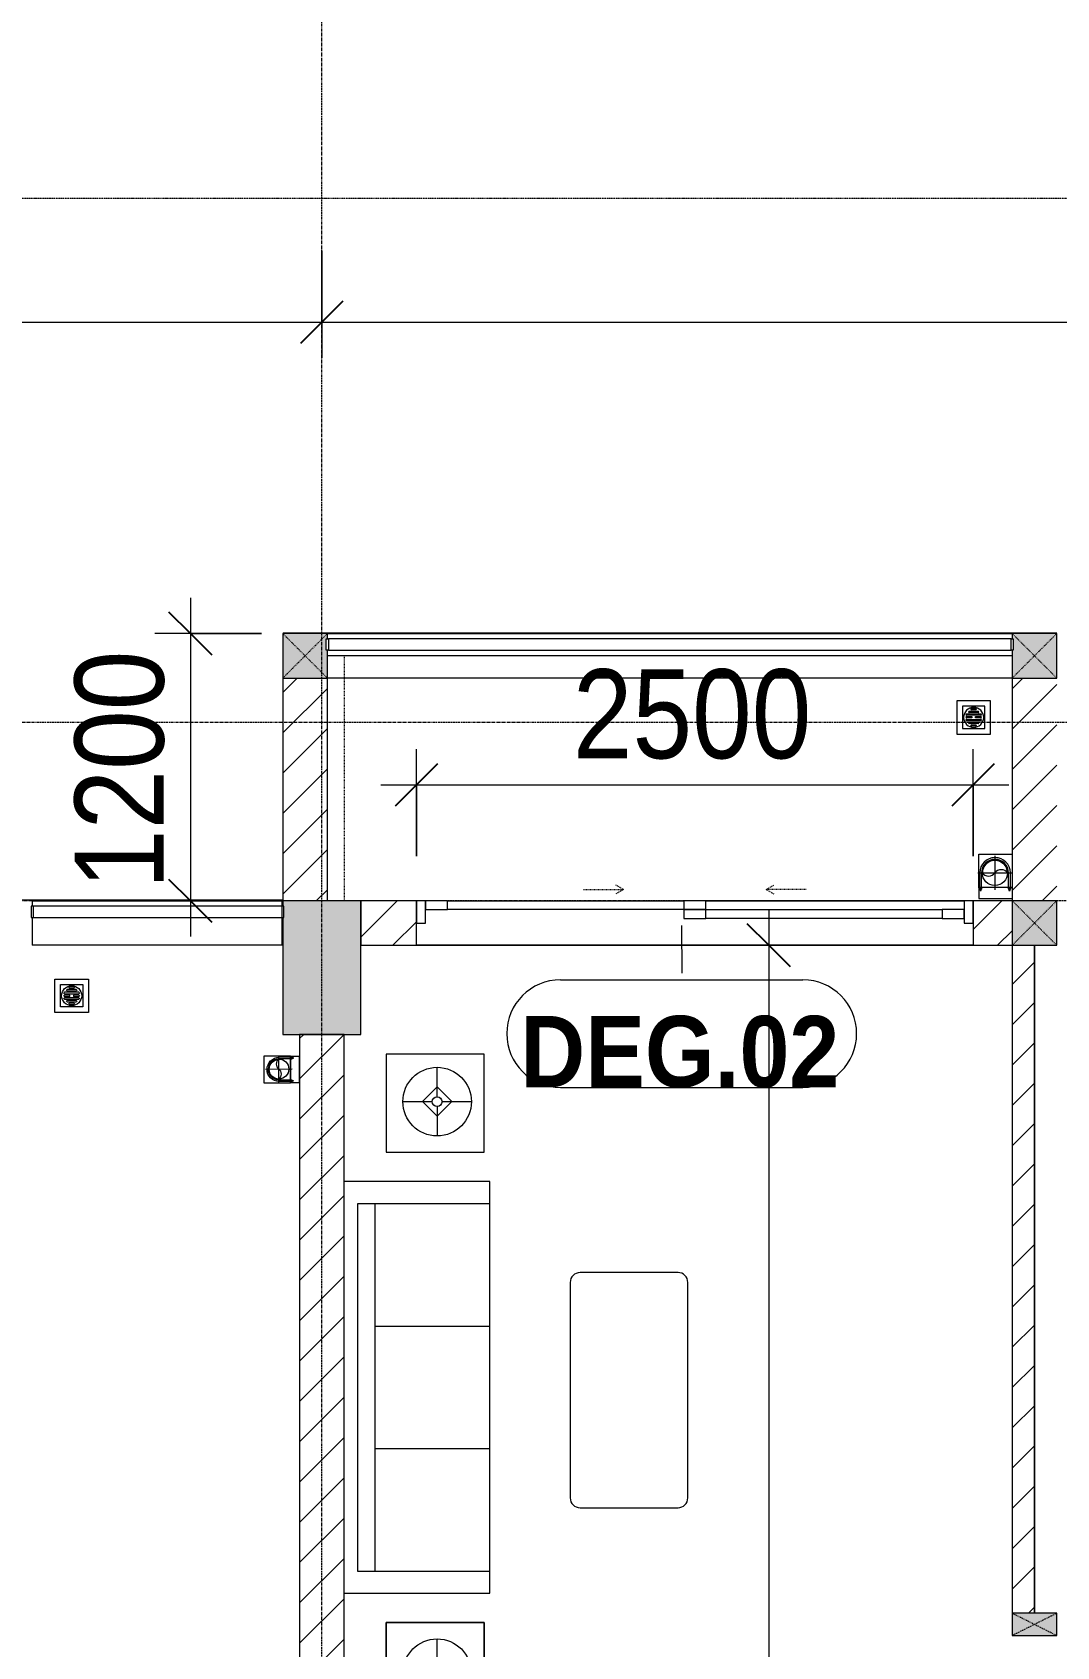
# Model space of a CAD drawing. Header units: millimetres. Extents: x 1591 to 239055, y -15958 to 83255.
# Drawn here: x 194532 to 199132, y 41187 to 48437 of the extents above; entities that cross this region are included whole.
import ezdxf

# ---------------------------------------------------------------- set-up
doc = ezdxf.new("R2010")
doc.units = ezdxf.units.MM
for name, pattern in [('Dash', [6, 3, -3]), ('Dash 1_8_', [6.35, 3.175, -3.175]), ('Dash Dot 3_16_', [7.9375, 4.7625, -1.5875, 0, -1.5875]), ('Grid Line', [22.225, 12.7, -3.175, 3.175, -3.175]), ('IMPORT-CENTER _2_', [40.64, 25.4, -5.08, 5.08, -5.08])]:
    doc.linetypes.add(name, pattern=pattern)
for name, color, linetype, lineweight in [('0-1', 250, 'Continuous', 5), ('A-ANNO-DIMS', 211, 'Continuous', 9), ('A-ANNO-DIMS-160', 211, 'Continuous', 9), ('A-AREA', 32, 'Dash 1_8_', 9), ('A-DOOR', 31, 'Continuous', 9), ('A-DOOR-FRAM', 31, 'Continuous', 9), ('A-DOOR-HDLN', 31, 'Dash', 9), ('A-DOOR-IDEN', 31, 'Continuous', 9), ('A-FLOR-1', 7, 'Continuous', 9), ('A-FLOR-2', 9, 'Continuous', 9), ('A-FLOR-HRAL', 11, 'Continuous', 9), ('A-FLOR-HRAL-1', 254, 'Continuous', 9), ('A-FLOR-HRAL-2', 9, 'Continuous', 9), ('A-WALL', 113, 'Continuous', 9), ('A-WALL-1', 253, 'Continuous', 18), ('A-WALL-2', 9, 'Continuous', 9), ('A-WALL-3', 113, 'Continuous', 18), ('A-WALL-PATT-1', 10, 'Continuous', 9), ('A-WALL-PATT-2', 111, 'Continuous', 9), ('G-ANNO-SYMB-1', 111, 'Dash Dot 3_16_', 18), ('G-IMPT', 8, 'Continuous', 9), ('G-IMPT-2', 8, 'IMPORT-CENTER _2_', 9), ('I-FURN', 30, 'Continuous', 9), ('I-FURN-1', 254, 'Continuous', 9), ('M-EQPM', 50, 'Continuous', 9), ('S-COLS', 52, 'Continuous', 9), ('S-COLS-1', 52, 'Continuous', 5), ('S-COLS-2', 250, 'Continuous', 18), ('S-COLS-3', 254, 'Continuous', 9), ('S-COLS-4', 253, 'Continuous', 18), ('S-COLS-5', 52, 'Continuous', 18), ('S-COLS-HDLN', 52, 'Dash', 9), ('S-COLS-HDLN-1', 9, 'Dash', 9), ('S-GRID-1', 1, 'Grid Line', 9)]:
    doc.layers.add(name, color=color, linetype=linetype, lineweight=lineweight)
doc.styles.add('Arial_B_5', font='arialbd_0.ttf', dxfattribs={"width": 0.9, "height": 320})
doc.styles.add('UTM Avo', font='UTM Avo.ttf', dxfattribs={"width": 0.9, "height": 400})
doc.dimstyles.new('1_Dim_chi_tiet_2_5', dxfattribs={"dimscale": 304.8, "dimtxt": 399.720379, "dimasz": 0.629921, "dimexe": 0.524934, "dimexo": 0.0625, "dimgap": 0.052493, "dimtad": 1, "dimdec": 0, "dimrnd": 5, "dimzin": 0, "dimdsep": 46, "dimtxsty": 'UTM Avo', "dimblk1": 'OBLIQUE', "dimblk2": 'OBLIQUE', "dimsah": 1, "dimcen": 0.09, "dimdle": 0.524934, "dimazin": 0, "dimtfac": 1, "dimtdec": 4, "dimtix": 1, "dimtmove": 0, "dimatfit": 3, "dimfxl": 1.049869, "dimfxlon": 1, "dimtvp": 1, "dimtolj": 1, "dimtzin": 0, "dimarcsym": 2})
doc.dimstyles.new('1_Dim_chi_tiet_2_5_1', dxfattribs={"dimscale": 304.8, "dimtxt": 399.720379, "dimasz": 0.629921, "dimexe": 0.524934, "dimexo": 0.0625, "dimgap": 0.052493, "dimtad": 1, "dimdec": 0, "dimrnd": 5, "dimzin": 0, "dimdsep": 46, "dimtxsty": 'UTM Avo', "dimblk1": 'OBLIQUE', "dimblk2": 'OBLIQUE', "dimsah": 1, "dimcen": 0.09, "dimdle": 0.524934, "dimazin": 0, "dimtfac": 1, "dimtdec": 4, "dimtix": 1, "dimtmove": 0, "dimatfit": 3, "dimfxl": 1.049869, "dimfxlon": 1, "dimtvp": 1, "dimtolj": 1, "dimtzin": 0, "dimarcsym": 2})
pattern_1 = [(45, (95879.7, 0), (-90.50967, 90.50967), [])]

# ---------------------------------------------------------------- blocks, each defined once
blk = doc.blocks.new('NCV_TKTC_KET CAU_rvt-1-TKCS_MB TẦNG 6-8')
at = {"layer": 'S-COLS-1'}
blk.add_hatch(color=256, dxfattribs=at).paths.add_polyline_path([(100127.6, 43936.9), (100127.6, 44536.9), (99777.6, 44536.9), (99777.6, 44512), (99782.4, 44512), (99782.4, 44462), (99777.6, 44462), (99777.6, 43936.9)])
at = {"layer": 'A-FLOR-1'}
blk.add_line((99777.6, 44536.9), (99772.4, 44536.9), dxfattribs=at)
at = {"layer": 'S-COLS-2'}
for p, q in [((100127.6, 44536.9), (99777.6, 44536.9)), ((99777.6, 44536.9), (99777.6, 44512)), ((100127.6, 43936.9), (100127.6, 44536.9)), ((99777.6, 44462), (99777.6, 43936.9)), ((99777.6, 43936.9), (100127.6, 43936.9))]:
    blk.add_line(p, q, dxfattribs=at)
blk = doc.blocks.new('Railing - 50 x 10mm-901205-TKCS_MB TẦNG 6-8')
at = {"layer": 'A-FLOR-HRAL-2'}
for p, q in [((25, 5), (-25, 5)), ((-25, 5), (-25, -5)), ((25, -5), (25, 5)), ((-25, -5), (25, -5))]:
    blk.add_line(p, q, dxfattribs=at)
blk = doc.blocks.new('Railing - Railing-990587-TKCS_MB TẦNG 6-8')
at = {"layer": 'A-FLOR-HRAL-2'}
for p, q in [((76863.9, 35251.3), (75748.9, 35251.3)), ((75748.9, 35201.3), (76863.9, 35201.3))]:
    blk.add_line(p, q, dxfattribs=at)
at = {"rotation": 270}
for p in [(75743.9, 35226.3), (76868.9, 35226.3)]:
    blk.add_blockref('Railing - 50 x 10mm-901205-TKCS_MB TẦNG 6-8', p, dxfattribs=at)
blk = doc.blocks.new('LOBBY_SOFA_1 - LOBBY_SOFA_1-V105-TKCS_MB TẦNG 6-8')
at = {"layer": 'I-FURN'}
for p, q in [((-2556, -5.1), (-2556, -660)), ((-2457, -66), (-2457, -660)), ((-807, -66), (-2457, -66)), ((-807, -660), (-807, -66)), ((-708, -660), (-708, -5.1)), ((-807, -143), (-2457, -143)), ((-1907, -143), (-1907, -660)), ((-1357, -143), (-1357, -660)), ((-3128.2, -193.5), (-2688.2, -193.5)), ((-3128.2, -633.5), (-3128.2, -193.5)), ((-2688.2, -193.5), (-2688.2, -633.5)), ((-575.9, -193.5), (-575.9, -633.5)), ((-135.9, -193.5), (-575.9, -193.5)), ((-135.9, -633.5), (-135.9, -193.5)), ((-2915.4, -269), (-2915.4, -401)), ((-348.6, -269), (-348.6, -401)), ((-2915.4, -357), (-2981.4, -423)), ((-2849.4, -423), (-2915.4, -357)), ((-414.6, -423), (-348.6, -357)), ((-348.6, -357), (-282.6, -423)), ((-2937.4, -423), (-3069.4, -423)), ((-2981.4, -423), (-2915.4, -489)), ((-2915.4, -489), (-2849.4, -423)), ((-2893.4, -423), (-2761.4, -423)), ((-370.6, -423), (-502.6, -423)), ((-348.6, -489), (-414.6, -423)), ((-282.6, -423), (-348.6, -489)), ((-326.6, -423), (-194.6, -423)), ((-2915.4, -445), (-2915.4, -577)), ((-348.6, -445), (-348.6, -577)), ((-2688.2, -633.5), (-3128.2, -633.5)), ((-575.9, -633.5), (-135.9, -633.5)), ((-2556, -660), (-708, -660)), ((-2172.3, -1064.5), (-2172.3, -1504.5)), ((-1160.3, -1020.5), (-2128.3, -1020.5)), ((-1116.3, -1504.5), (-1116.3, -1064.5)), ((-2128.3, -1548.5), (-1160.3, -1548.5))]:
    blk.add_line(p, q, dxfattribs=at)
for centre, radius in [((-2915.4, -423), 154), ((-348.6, -423), 154), ((-2915.4, -423), 22), ((-348.6, -423), 22)]:
    blk.add_circle(centre, radius, dxfattribs=at)
for centre, start, end in [((-2128.3, -1064.5), 90, 180), ((-1160.3, -1064.5), 0, 90), ((-2128.3, -1504.5), 180, 270), ((-1160.3, -1504.5), 270, 0)]:
    blk.add_arc(centre, 44, start, end, dxfattribs=at)
at = {"layer": 'I-FURN-1'}
for p, q in [((-2556, -5.1), (-2556, -660)), ((-708, -660), (-708, -5.1)), ((-2688.2, -193.5), (-3128.2, -193.5)), ((-3128.2, -193.5), (-3128.2, -633.5)), ((-2688.2, -633.5), (-2688.2, -193.5)), ((-135.9, -193.5), (-575.9, -193.5)), ((-575.9, -193.5), (-575.9, -633.5)), ((-135.9, -633.5), (-135.9, -193.5)), ((-3128.2, -633.5), (-2688.2, -633.5)), ((-575.9, -633.5), (-135.9, -633.5)), ((-2556, -660), (-708, -660)), ((-2172.3, -1064.5), (-2172.3, -1504.5)), ((-1160.3, -1020.5), (-2128.3, -1020.5)), ((-1116.3, -1504.5), (-1116.3, -1064.5)), ((-2128.3, -1548.5), (-1160.3, -1548.5))]:
    blk.add_line(p, q, dxfattribs=at)
for centre, start, end in [((-2128.3, -1064.5), 90, 180), ((-1160.3, -1064.5), 0, 90), ((-2128.3, -1504.5), 180, 270), ((-1160.3, -1504.5), 270, 0)]:
    blk.add_arc(centre, 44, start, end, dxfattribs=at)
blk = doc.blocks.new('G1_SOF - BO TRU - 100x200-745959-TKCS_MB TẦNG 6-8')
at = {"layer": 'S-COLS'}
blk.add_hatch(color=256, dxfattribs=at).paths.add_polyline_path([(-50, 100), (-50, -100), (50, -100), (50, 100)])
at = {"layer": 'S-COLS-4'}
for p, q in [((50, 100), (-50, 100)), ((-50, 100), (-50, -100)), ((50, -100), (50, 100)), ((-50, -100), (50, -100))]:
    blk.add_line(p, q, dxfattribs=at)
at = {"layer": 'S-COLS-HDLN-1'}
for p, q in [((50, 100), (-50, -100)), ((-50, 100), (50, -100))]:
    blk.add_line(p, q, dxfattribs=at)
blk = doc.blocks.new('NCV_TKTC_TANG 6 - 8_rvt-2-TKCS_MB TẦNG 6-8')
at = {"layer": 'A-WALL-PATT-1'}
h = blk.add_hatch(dxfattribs=at)
h.set_pattern_fill('FP_1', color=256, style=0, pattern_type=2)
h.set_pattern_definition([(45, (0, 0), (-90.50967, 90.50967), [])])
h.paths.add_polyline_path([(103052.4, 41336.9), (103152.4, 41336.9), (103152.4, 44336.9), (103052.4, 44336.9), (103052.4, 42667.4)])
at = {"layer": 'A-FLOR-2'}
for p, q in [((103052.6, 45536.9), (99977.6, 45536.9)), ((102837.6, 44536.9), (101677.6, 44536.9)), ((99777.6, 44336.9), (99772.4, 44336.9)), ((102877.6, 44336.9), (100377.6, 44336.9)), ((100377.6, 44336.9), (102877.6, 44336.9)), ((103152.6, 44336.9), (103152.6, 41336.9))]:
    blk.add_line(p, q, dxfattribs=at)
at = {"layer": 'A-WALL-1'}
for p, q in [((103052.4, 44336.9), (103052.4, 41336.9)), ((103152.4, 41336.9), (103152.4, 44336.9))]:
    blk.add_line(p, q, dxfattribs=at)
at = {"layer": 'A-WALL-2'}
for p, q in [((98652.8, 44536.9), (99772.4, 44536.9)), ((98652.8, 44536.9), (98652.8, 44512)), ((99772.4, 44536.9), (99772.4, 44512)), ((98652.8, 44462), (98652.8, 44336.9)), ((99772.4, 44462), (99772.4, 44336.9)), ((99772.4, 44336.9), (98652.8, 44336.9))]:
    blk.add_line(p, q, dxfattribs=at)
at = {"layer": 'A-FLOR-HRAL-1'}
blk.add_blockref('Railing - Railing-990587-TKCS_MB TẦNG 6-8', (22908.5, 9260.7), dxfattribs=at)
at = {"layer": 'I-FURN-1', "rotation": 90.00000000000031}
blk.add_blockref('LOBBY_SOFA_1 - LOBBY_SOFA_1-V105-TKCS_MB TẦNG 6-8', (100047.5, 43983.4), dxfattribs=at)
at = {"layer": 'S-COLS-3', "rotation": 269.9999999999993}
blk.add_blockref('G1_SOF - BO TRU - 100x200-745959-TKCS_MB TẦNG 6-8', (103152.4, 41286.9), dxfattribs=at)
blk = doc.blocks.new('G1_SOF - BO TRU - 200x200-V8-TKCS_MB TẦNG 6-8')
at = {"layer": 'S-COLS'}
blk.add_hatch(color=256, dxfattribs=at).paths.add_polyline_path([(100, -100), (100, 25.4), (95, 25.4), (95, 75.4), (100, 75.4), (100, 100), (-100, 100), (-100, -100), (95, -100)])
at = {"layer": 'S-COLS-5'}
for p, q in [((100, 100), (-100, 100)), ((-100, 100), (-100, -100)), ((100, 75.4), (100, 100)), ((100, -100), (100, 25.4)), ((-100, -100), (100, -100))]:
    blk.add_line(p, q, dxfattribs=at)
at = {"layer": 'S-COLS-HDLN'}
for p, q in [((100, 100), (-100, -100)), ((-100, 100), (100, -100))]:
    blk.add_line(p, q, dxfattribs=at)
blk = doc.blocks.new('G1_SOF - BO TRU - 200x200-V9-TKCS_MB TẦNG 6-8')
at = {"layer": 'S-COLS'}
blk.add_hatch(color=256, dxfattribs=at).paths.add_polyline_path([(-100, -100), (100, -100), (100, 100), (-100, 100), (-100, 75.4), (-95, 75.4), (-95, 25.4), (-100, 25.4)])
at = {"layer": 'S-COLS-5'}
for p, q in [((100, 100), (-100, 100)), ((-100, 100), (-100, 75.4)), ((100, -100), (100, 100)), ((-100, 25.4), (-100, -100)), ((-100, -100), (100, -100))]:
    blk.add_line(p, q, dxfattribs=at)
at = {"layer": 'S-COLS-HDLN'}
for p, q in [((100, 100), (-100, -100)), ((-100, 100), (100, -100))]:
    blk.add_line(p, q, dxfattribs=at)
blk = doc.blocks.new('G1_SOF - BO TRU - 200x200-3056268-TKCS_MB TẦNG 6-8')
at = {"layer": 'S-COLS'}
blk.add_hatch(color=256, dxfattribs=at).paths.add_polyline_path([(100, -100), (100, 100), (-100, 100), (-100, -100)])
at = {"layer": 'S-COLS-5'}
for p, q in [((100, 100), (-100, 100)), ((-100, 100), (-100, -100)), ((100, -100), (100, 100)), ((-100, -100), (100, -100))]:
    blk.add_line(p, q, dxfattribs=at)
at = {"layer": 'S-COLS-HDLN'}
for p, q in [((100, 100), (-100, -100)), ((-100, 100), (100, -100))]:
    blk.add_line(p, q, dxfattribs=at)
blk = doc.blocks.new('TKTC_XREF_251221_MB TANG 2-7 - TKTC_XREF_260130_MB TANG 2-5_dwg_THU NUOC - THU NUOC-444531-TKCS_MB TẦNG 1-4746810-TKCS_MB TẦNG 6-8')
at = {"layer": 'G-IMPT'}
for p, q in [((-23.3, 10.8), (40.9, 10.8)), ((40.9, 4.8), (-23.3, 4.8)), ((-11, 23.3), (28.5, 23.3)), ((28.5, 17.3), (-11, 17.3)), ((-1.1, 35.6), (18.5, 35.6)), ((18.5, 29.6), (-1.1, 29.6)), ((-23.3, -13.6), (40.9, -13.6)), ((40.9, -19.6), (-23.3, -19.6)), ((-11, -26.1), (28.5, -26.1)), ((28.5, -32.1), (-11, -32.1)), ((-1.1, -38.5), (18.5, -38.5)), ((18.5, -44.5), (-1.1, -44.5))]:
    blk.add_line(p, q, dxfattribs=at)
at = {"layer": 'G-IMPT', "flags": 128}
for points in [[(83.7, -79.4), (83.7, 70.6), (-66.3, 70.6), (-66.3, -79.4)], [(58.7, -54.4), (58.7, 45.6), (-41.3, 45.6), (-41.3, -54.4)]]:
    blk.add_lwpolyline(points, close=True, dxfattribs=at)
for points in [[(-23.3, -1.2), (0.7, -1.2), (0.7, -7.2), (-23.3, -7.2)], [(40.9, -7.2), (16.7, -7.2), (16.7, -1.2), (40.9, -1.2)]]:
    blk.add_lwpolyline(points, dxfattribs=at)
at = {"layer": 'G-IMPT'}
for centre, radius, start, end in [((8.7, -4.4), 45, 360, 180), ((8.7, -4.4), 45, 360, 180), ((-23.3, 7.8), 3, 90, 270), ((-11, 20.3), 3, 90, 270), ((-1.1, 32.6), 3, 90, 270), ((18.5, 32.6), 3, 270, 90), ((28.5, 20.3), 3, 270, 90), ((40.9, 7.8), 3, 270, 90), ((8.7, -4.4), 45, 180, 360), ((8.7, -4.4), 45, 180, 360), ((-23.3, -4.2), 3, 90, 270), ((-23.3, -16.6), 3, 90, 270), ((-11, -29.1), 3, 90, 270), ((-1.1, -41.5), 3, 90, 270), ((18.5, -41.5), 3, 270, 90), ((28.5, -29.1), 3, 270, 90), ((40.9, -4.2), 3, 270, 90), ((40.9, -16.6), 3, 270, 90)]:
    blk.add_arc(centre, radius, start, end, dxfattribs=at)
blk = doc.blocks.new('TKTC_XREF_251221_MB TANG 2-7 - TKTC_XREF_260130_MB TANG 2-5_dwg_$cc-4746798-TKCS_MB TẦNG 6-8')
at = {"layer": 'G-IMPT-2'}
for p, q in [((-0.673, 0), (0.673, 0)), ((0, -0.673), (0, 0.673))]:
    blk.add_line(p, q, dxfattribs=at)
at = {"layer": 'M-EQPM'}
blk.add_circle((0, 0), 0.5, dxfattribs=at)
for centre, radius, start, end in [((0, 0), 0.5, 90, 270), ((0.188, 0.25), 0.313, 126.8699, 233.1301), ((-0.188, -0.25), 0.313, 306.8699, 53.1301)]:
    blk.add_arc(centre, radius, start, end, dxfattribs=at)
blk = doc.blocks.new('TKTC_XREF_251221_MB TANG 2-7 - TKTC_XREF_260130_MB TANG 2-5_dwg_CUM U_DN100-4746799-TKCS_MB TẦNG 6-8')
at = {"layer": 'G-IMPT'}
blk.add_hatch(color=256, dxfattribs=at).paths.add_polyline_path([(0, 61), (15.8, 58.9), (30.5, 52.8), (43.1, 43.1), (52.8, 30.5), (58.9, 15.8), (61, 0), (58.9, -15.8), (52.8, -30.5), (43.1, -43.1), (30.5, -52.8), (15.8, -58.9), (0, -61), (0, -57), (14.8, -55.1), (28.5, -49.4), (40.3, -40.3), (49.4, -28.5), (55.1, -14.8), (57, 0), (55.1, 14.8), (49.4, 28.5), (40.3, 40.3), (28.5, 49.4), (14.8, 55.1), (0, 57)])
for p, q in [((-79.1, 66.6), (-79.1, 63.4)), ((-76.6, 66.6), (-76.6, 63.4)), ((-74.6, 66.6), (-74.6, 63.4)), ((-72.7, 69.3), (-72.7, 60.7)), ((-66.9, 67.9), (-71.7, 67.9)), ((-66.9, 62.1), (-71.7, 62.1)), ((-65, 69), (0, 69)), ((-79.1, -63.4), (-79.1, -66.6)), ((-76.6, -63.4), (-76.6, -66.6)), ((-74.6, -63.4), (-74.6, -66.6)), ((-72.7, -60.7), (-72.7, -69.3)), ((-66.9, -62.1), (-71.7, -62.1)), ((-66.9, -67.9), (-71.7, -67.9)), ((-65, -69), (0, -69))]:
    blk.add_line(p, q, dxfattribs=at)
at = {"layer": 'G-IMPT', "flags": 128}
for points in [[(-72.7, 67.6), (-78.1, 67.6), (-78.1, 62.4), (-72.7, 62.4)], [(-71.7, 59.2), (-66.9, 59.2), (-66.9, 70.8), (-71.7, 70.8)], [(-66.9, 70.8), (-66.9, 72.7), (-65, 72.7), (-65, 57.3), (-66.9, 57.3), (-66.9, 59.2)], [(-65, 61), (0, 61), (0, 57)], [(-72.7, -62.4), (-78.1, -62.4), (-78.1, -67.6), (-72.7, -67.6)], [(-71.7, -70.8), (-66.9, -70.8), (-66.9, -59.2), (-71.7, -59.2)], [(-66.9, -59.2), (-66.9, -57.3), (-65, -57.3), (-65, -72.7), (-66.9, -72.7), (-66.9, -70.8)], [(-65, -61), (0, -61), (0, -57)]]:
    blk.add_lwpolyline(points, dxfattribs=at)
at = {"layer": 'G-IMPT'}
for centre, radius, start, end in [((-78.1, 66.6), 0.96, 90, 180), ((-78.1, 63.4), 0.96, 180, 270), ((-71.1, 69.3), 1.56, 112.61986, 247.38014), ((-67.9, 65), 4.8, 143.1301, 216.8699), ((-71.1, 60.7), 1.56, 112.61986, 247.38014), ((0, 0), 69, 270, 90), ((0, 0), 61, 270, 90), ((0, 0), 57, 270, 90), ((-78.1, -63.4), 0.96, 90, 180), ((-78.1, -66.6), 0.96, 180, 270), ((-71.1, -60.7), 1.56, 112.61986, 247.38014), ((-67.9, -65), 4.8, 143.1301, 216.8699), ((-71.1, -69.3), 1.56, 112.61986, 247.38014)]:
    blk.add_arc(centre, radius, start, end, dxfattribs=at)
blk = doc.blocks.new('TKTC_XREF_251221_MB TANG 2-7 - TKTC_XREF_260130_MB TANG 2-5_dwg_$cc-4746808-TKCS_MB TẦNG 6-8')
at = {"layer": 'G-IMPT-2'}
for p, q in [((0, -0.673), (0, 0.673)), ((-0.673, 0), (0.673, 0))]:
    blk.add_line(p, q, dxfattribs=at)
at = {"layer": 'M-EQPM'}
blk.add_circle((0, 0), 0.5, dxfattribs=at)
for centre, radius, start, end in [((0, 0), 0.5, 90, 270), ((0.188, 0.25), 0.313, 126.8699, 233.1301), ((-0.188, -0.25), 0.313, 306.8699, 53.1301)]:
    blk.add_arc(centre, radius, start, end, dxfattribs=at)
blk = doc.blocks.new('TKTC_XREF_251221_MB TANG 2-7 - TKTC_XREF_260130_MB TANG 2-5_dwg_CUM U_DN100-4746796-TKCS_MB TẦNG 6-8')
at = {"layer": 'G-IMPT'}
blk.add_hatch(color=256, dxfattribs=at).paths.add_polyline_path([(0, 61), (0, 57), (14.8, 55.1), (28.5, 49.4), (40.3, 40.3), (49.4, 28.5), (55.1, 14.8), (57, 0), (55.1, -14.8), (49.4, -28.5), (40.3, -40.3), (28.5, -49.4), (14.8, -55.1), (0, -57), (0, -61), (15.8, -58.9), (30.5, -52.8), (43.1, -43.1), (52.8, -30.5), (58.9, -15.8), (61, 0), (58.9, 15.8), (52.8, 30.5), (43.1, 43.1), (30.5, 52.8), (15.8, 58.9)])
for p, q in [((-79.1, 66.6), (-79.1, 63.4)), ((-76.6, 66.6), (-76.6, 63.4)), ((-74.6, 66.6), (-74.6, 63.4)), ((-72.7, 69.3), (-72.7, 60.7)), ((-66.9, 67.9), (-71.7, 67.9)), ((-66.9, 62.1), (-71.7, 62.1)), ((-65, 69), (0, 69)), ((-79.1, -63.4), (-79.1, -66.6)), ((-76.6, -63.4), (-76.6, -66.6)), ((-74.6, -63.4), (-74.6, -66.6)), ((-72.7, -60.7), (-72.7, -69.3)), ((-66.9, -62.1), (-71.7, -62.1)), ((-66.9, -67.9), (-71.7, -67.9)), ((-65, -69), (0, -69))]:
    blk.add_line(p, q, dxfattribs=at)
at = {"layer": 'G-IMPT', "flags": 128}
for points in [[(-72.7, 67.6), (-78.1, 67.6), (-78.1, 62.4), (-72.7, 62.4)], [(-71.7, 59.2), (-66.9, 59.2), (-66.9, 70.8), (-71.7, 70.8)], [(-66.9, 70.8), (-66.9, 72.7), (-65, 72.7), (-65, 57.3), (-66.9, 57.3), (-66.9, 59.2)], [(-65, 61), (0, 61), (0, 57)], [(-72.7, -62.4), (-78.1, -62.4), (-78.1, -67.6), (-72.7, -67.6)], [(-71.7, -70.8), (-66.9, -70.8), (-66.9, -59.2), (-71.7, -59.2)], [(-66.9, -59.2), (-66.9, -57.3), (-65, -57.3), (-65, -72.7), (-66.9, -72.7), (-66.9, -70.8)], [(-65, -61), (0, -61), (0, -57)]]:
    blk.add_lwpolyline(points, dxfattribs=at)
at = {"layer": 'G-IMPT'}
for centre, radius, start, end in [((-78.1, 66.6), 0.96, 90, 180), ((-78.1, 63.4), 0.96, 180, 270), ((-71.1, 69.3), 1.56, 112.61986, 247.38014), ((-67.9, 65), 4.8, 143.1301, 216.8699), ((-71.1, 60.7), 1.56, 112.61986, 247.38014), ((0, 0), 69, 270, 90), ((0, 0), 61, 270, 90), ((0, 0), 57, 270, 90), ((-78.1, -63.4), 0.96, 90, 180), ((-78.1, -66.6), 0.96, 180, 270), ((-71.1, -60.7), 1.56, 112.61986, 247.38014), ((-67.9, -65), 4.8, 143.1301, 216.8699), ((-71.1, -69.3), 1.56, 112.61986, 247.38014)]:
    blk.add_arc(centre, radius, start, end, dxfattribs=at)
blk = doc.blocks.new('TKTC_XREF_251221_MB TANG 2-7 - TKTC_XREF_260130_MB TANG 2-5_dwg_THU NUOC - THU NUOC-444531-TKCS_MB TẦNG 1-4746804-TKCS_MB TẦNG 6-8')
at = {"layer": 'G-IMPT'}
for p, q in [((-23.3, 10.8), (40.9, 10.8)), ((40.9, 4.8), (-23.3, 4.8)), ((-11, 23.3), (28.5, 23.3)), ((28.5, 17.3), (-11, 17.3)), ((-1.1, 35.6), (18.5, 35.6)), ((18.5, 29.6), (-1.1, 29.6)), ((-23.3, -13.6), (40.9, -13.6)), ((40.9, -19.6), (-23.3, -19.6)), ((-11, -26.1), (28.5, -26.1)), ((28.5, -32.1), (-11, -32.1)), ((-1.1, -38.5), (18.5, -38.5)), ((18.5, -44.5), (-1.1, -44.5))]:
    blk.add_line(p, q, dxfattribs=at)
at = {"layer": 'G-IMPT', "flags": 128}
for points in [[(83.7, -79.4), (83.7, 70.6), (-66.3, 70.6), (-66.3, -79.4)], [(58.7, -54.4), (58.7, 45.6), (-41.3, 45.6), (-41.3, -54.4)]]:
    blk.add_lwpolyline(points, close=True, dxfattribs=at)
for points in [[(-23.3, -1.2), (0.7, -1.2), (0.7, -7.2), (-23.3, -7.2)], [(40.9, -7.2), (16.7, -7.2), (16.7, -1.2), (40.9, -1.2)]]:
    blk.add_lwpolyline(points, dxfattribs=at)
at = {"layer": 'G-IMPT'}
for centre, radius, start, end in [((8.7, -4.4), 45, 360, 180), ((8.7, -4.4), 45, 360, 180), ((-23.3, 7.8), 3, 90, 270), ((-11, 20.3), 3, 90, 270), ((-1.1, 32.6), 3, 90, 270), ((18.5, 32.6), 3, 270, 90), ((28.5, 20.3), 3, 270, 90), ((40.9, 7.8), 3, 270, 90), ((8.7, -4.4), 45, 180, 360), ((8.7, -4.4), 45, 180, 360), ((-23.3, -4.2), 3, 90, 270), ((-23.3, -16.6), 3, 90, 270), ((-11, -29.1), 3, 90, 270), ((-1.1, -41.5), 3, 90, 270), ((18.5, -41.5), 3, 270, 90), ((28.5, -29.1), 3, 270, 90), ((40.9, -4.2), 3, 270, 90), ((40.9, -16.6), 3, 270, 90)]:
    blk.add_arc(centre, radius, start, end, dxfattribs=at)
blk = doc.blocks.new('TKTC_XREF_251221_MB TANG 2-7 - TKTC_XREF_251221_MB TANG 2-7-2039446-TKCS_MB TẦNG 6-8')
at = {"layer": 'M-EQPM'}
for p, q in [((69600, 28502.1), (66126.6, 28502.1)), ((69250.5, 27509.8), (69400, 27509.8)), ((69250.5, 27360.2), (69250.5, 27509.8)), ((69250.3, 27360.1), (69250.6, 27310.3)), ((69400, 27360.1), (69250.3, 27360.1)), ((69400, 27360.2), (69250.5, 27360.2)), ((66125, 27302.1), (61400, 27302.1)), ((69250.6, 27310.3), (69400, 27310.3)), ((66159.9, 26601.8), (66040, 26601.8)), ((66040, 26601.8), (66040, 26482.4)), ((66159.9, 26482.4), (66159.9, 26601.8)), ((66199.9, 26600), (66160, 26600)), ((66160, 26600), (66160, 26484.2)), ((66199.9, 26484.2), (66199.9, 26600)), ((66040, 26482.4), (66159.9, 26482.4)), ((66160, 26484.2), (66199.9, 26484.2))]:
    blk.add_line(p, q, dxfattribs=at)
blk.add_blockref('TKTC_XREF_251221_MB TANG 2-7 - TKTC_XREF_260130_MB TANG 2-5_dwg_THU NUOC - THU NUOC-444531-TKCS_MB TẦNG 1-4746804-TKCS_MB TẦNG 6-8', (69218.2, 28127.9))
for name, p, xscale, yscale, zscale, rotation in [('TKTC_XREF_251221_MB TANG 2-7 - TKTC_XREF_260130_MB TANG 2-5_dwg_$cc-4746808-TKCS_MB TẦNG 6-8', (69322.1, 27425.1), 113.7150000000073, 113.7150000000073, 113.7150000000073, 269.9990086637467), ('TKTC_XREF_251221_MB TANG 2-7 - TKTC_XREF_260130_MB TANG 2-5_dwg_CUM U_DN100-4746796-TKCS_MB TẦNG 6-8', (69323, 27425.1), 0.9975000000000006, 0.9975000000000006, 0.9975000000000006, 90.00099133829468), ('TKTC_XREF_251221_MB TANG 2-7 - TKTC_XREF_260130_MB TANG 2-5_dwg_$cc-4746798-TKCS_MB TẦNG 6-8', (66107.1, 26544.3), 90.00000000005114, 90.00000000005114, 90.00000000005114, 0.304717521727566)]:
    blk.add_blockref(name, p, dxfattribs=dict(xscale=xscale, yscale=yscale, zscale=zscale, rotation=rotation))
at = {"extrusion": (0, 0, -1), "zscale": -1}
blk.add_blockref('TKTC_XREF_251221_MB TANG 2-7 - TKTC_XREF_260130_MB TANG 2-5_dwg_THU NUOC - THU NUOC-444531-TKCS_MB TẦNG 1-4746810-TKCS_MB TẦNG 6-8', (-65185.6, 26877.9), dxfattribs=at)
at = {"extrusion": (0, 0, -1), "xscale": 0.789473684210524, "yscale": 0.789473684210524, "zscale": -0.7894736842105241, "rotation": 0.06930925665188988}
blk.add_blockref('TKTC_XREF_251221_MB TANG 2-7 - TKTC_XREF_260130_MB TANG 2-5_dwg_CUM U_DN100-4746799-TKCS_MB TẦNG 6-8', (-66108.6, 26542.5), dxfattribs=at)
blk = doc.blocks.new('DEG_02-DEG_03 - DEG_02-2500x2400mm-CỬA ĐI 02 CÁNH TRƯỢT-625766-TKCS_MB TẦNG 6-8')
at = {"layer": 'A-DOOR'}
for p, q in [((-1110, 100), (-1210, 100)), ((-1210, 100), (-1210, 60)), ((-1110, 60), (-1110, 100)), ((-1110, 100), (-50, 100)), ((50, 100), (-50, 100)), ((-50, 100), (-50, 60)), ((50, 60), (50, 100)), ((-1210, 60), (-1110, 60)), ((-50, 60), (-1110, 60)), ((50, 60), (-50, 60)), ((-50, 60), (-50, 20)), ((-50, 60), (50, 60)), ((-50, 20), (50, 20)), ((50, 20), (50, 60)), ((50, 60), (1110, 60)), ((1110, 20), (50, 20)), ((1210, 60), (1110, 60)), ((1110, 60), (1110, 20)), ((1110, 20), (1210, 20)), ((1210, 20), (1210, 60))]:
    blk.add_line(p, q, dxfattribs=at)
at = {"layer": 'A-DOOR-FRAM'}
for p, q in [((-1210, 100), (-1250, 100)), ((-1250, 100), (-1250, 0)), ((-1210, 0), (-1210, 100)), ((1250, 100), (1210, 100)), ((1210, 100), (1210, 0)), ((1250, 0), (1250, 100)), ((-1250, 0), (-1210, 0)), ((1210, 0), (1250, 0))]:
    blk.add_line(p, q, dxfattribs=at)
at = {"layer": 'A-DOOR-HDLN'}
for p, q in [((-500.4, 151.1), (-320.4, 151.1)), ((-320.4, 151.1), (-355, 171.1)), ((-320.4, 151.1), (-355, 131.1)), ((320.4, 151.1), (355, 171.1)), ((320.4, 151.1), (355, 131.1)), ((500.4, 151.1), (320.4, 151.1))]:
    blk.add_line(p, q, dxfattribs=at)
blk = doc.blocks.new('Railing - 50 x 10mm-1251311-TKCS_MB TẦNG 6-8')
at = {"layer": 'A-FLOR-HRAL'}
for p, q in [((25, 5), (-25, 5)), ((-25, 5), (-25, -5)), ((25, -5), (25, 5)), ((-25, -5), (25, -5))]:
    blk.add_line(p, q, dxfattribs=at)
blk = doc.blocks.new('Railing - Railing-3827949-TKCS_MB TẦNG 6-8')
at = {"layer": 'A-FLOR-HRAL'}
for p, q in [((103047.6, 45712.4), (99982.6, 45712.4)), ((99982.6, 45662.4), (103047.6, 45662.4))]:
    blk.add_line(p, q, dxfattribs=at)
at = {"extrusion": (0, 0, -1), "zscale": -1, "rotation": 90}
for p in [(-99977.6, 45687.4), (-103052.6, 45687.4)]:
    blk.add_blockref('Railing - 50 x 10mm-1251311-TKCS_MB TẦNG 6-8', p, dxfattribs=at)
blk = doc.blocks.new('DIMBLOCK47-TKCS_MB TẦNG 6-8')
at = {"layer": 'A-ANNO-DIMS-160'}
for p, q in [((187632.3, 47454.9), (187632.3, 46974.9)), ((187632.3, 47134.9), (187632.3, 47454.9)), ((195832.3, 47454.9), (195832.3, 46974.9)), ((195832.3, 47134.9), (195832.3, 47454.9)), ((187632.3, 47134.9), (195832.3, 47134.9))]:
    blk.add_line(p, q, dxfattribs=at)
at = {"layer": 'A-ANNO-DIMS-160', "lineweight": 25}
for p, q in [((187632.3, 47134.9), (187728.3, 47230.9)), ((195832.3, 47134.9), (195928.3, 47230.9)), ((187632.3, 47134.9), (187536.3, 47038.9)), ((195832.3, 47134.9), (195736.3, 47038.9))]:
    blk.add_line(p, q, dxfattribs=at)
at = {"layer": 'A-ANNO-DIMS-160', "color": 0, "insert": (191184.5, 47654.6), "char_height": 400, "width": 1314.636, "attachment_point": 1, "line_spacing_factor": 1.110334, "style": 'UTM Avo'}
blk.add_mtext('8200', dxfattribs=at)
blk = doc.blocks.new('_Oblique')
at = {"color": 0, "linetype": 'ByBlock', "lineweight": -2}
blk.add_line((-0.5, -0.5), (0.5, 0.5), dxfattribs=at)
blk = doc.blocks.new('DIMBLOCK48-TKCS_MB TẦNG 6-8')
at = {"layer": 'A-ANNO-DIMS-160'}
for p, q in [((195832.3, 47454.9), (195832.3, 46974.9)), ((195832.3, 47134.9), (195832.3, 47454.9)), ((204032.3, 47454.9), (204032.3, 46974.9)), ((204032.3, 47134.9), (204032.3, 47454.9)), ((195832.3, 47134.9), (204032.3, 47134.9))]:
    blk.add_line(p, q, dxfattribs=at)
at = {"layer": 'A-ANNO-DIMS-160', "lineweight": 25}
for p, q in [((195832.3, 47134.9), (195928.3, 47230.9)), ((204032.3, 47134.9), (204128.3, 47230.9)), ((195832.3, 47134.9), (195736.3, 47038.9)), ((204032.3, 47134.9), (203936.3, 47038.9))]:
    blk.add_line(p, q, dxfattribs=at)
at = {"layer": 'A-ANNO-DIMS-160', "color": 0, "insert": (199384.5, 47654.6), "char_height": 400, "width": 1314.636, "attachment_point": 1, "line_spacing_factor": 1.110334, "style": 'UTM Avo'}
blk.add_mtext('8200', dxfattribs=at)
blk = doc.blocks.new('DIMBLOCK149-TKCS_MB TẦNG 6-8')
at = {"layer": 'A-ANNO-DIMS-160'}
for p, q in [((197838.8, 44496.9), (197838.8, 35577.4)), ((198158.8, 44336.9), (197678.8, 44336.9)), ((197838.8, 44336.9), (198158.8, 44336.9)), ((198158.8, 35737.4), (197678.8, 35737.4)), ((197838.8, 35737.4), (198158.8, 35737.4))]:
    blk.add_line(p, q, dxfattribs=at)
at = {"layer": 'A-ANNO-DIMS-160', "lineweight": 25}
for p, q in [((197838.8, 44336.9), (197742.8, 44432.9)), ((197838.8, 44336.9), (197934.8, 44240.9)), ((197838.8, 35737.4), (197742.8, 35833.4)), ((197838.8, 35737.4), (197934.8, 35641.4))]:
    blk.add_line(p, q, dxfattribs=at)
at = {"layer": 'A-ANNO-DIMS-160', "color": 0, "insert": (197319.2, 39489.4), "char_height": 400, "width": 1314.636, "attachment_point": 1, "rotation": 90, "line_spacing_factor": 1.110334, "style": 'UTM Avo'}
blk.add_mtext('8600', dxfattribs=at)
blk = doc.blocks.new('DIMBLOCK187-TKCS_MB TẦNG 6-8')
at = {"layer": 'A-ANNO-DIMS-160'}
for p, q in [((196257.3, 44736.9), (196257.3, 45216.9)), ((198757.3, 44736.9), (198757.3, 45216.9)), ((196097.3, 45056.9), (198917.3, 45056.9)), ((196257.3, 45056.9), (196257.3, 44736.9)), ((198757.3, 45056.9), (198757.3, 44736.9))]:
    blk.add_line(p, q, dxfattribs=at)
at = {"layer": 'A-ANNO-DIMS-160', "lineweight": 25}
for p, q in [((196257.3, 45056.9), (196353.3, 45152.9)), ((198757.3, 45056.9), (198853.3, 45152.9)), ((196257.3, 45056.9), (196161.3, 44960.9)), ((198757.3, 45056.9), (198661.3, 44960.9))]:
    blk.add_line(p, q, dxfattribs=at)
at = {"layer": 'A-ANNO-DIMS-160', "color": 0, "insert": (196959.5, 45576.5), "char_height": 400, "width": 1314.636, "attachment_point": 1, "line_spacing_factor": 1.110334, "style": 'UTM Avo'}
blk.add_mtext('2500', dxfattribs=at)
blk = doc.blocks.new('STN_Door Tag - STN_Door Tag-1788670-TKCS_MB TẦNG 6-8')
at = {"layer": 'A-DOOR-IDEN'}
for p, q in [((-3.37, 1.495), (3.431, 1.495)), ((-3.37, -1.524), (3.431, -1.524))]:
    blk.add_line(p, q, dxfattribs=at)
for centre, start, end in [((-3.37, -0.015), 90, 270), ((3.431, -0.015), 270, 90)]:
    blk.add_arc(centre, 1.509, start, end, dxfattribs=at)
blk = doc.blocks.new('DIMBLOCK305-TKCS_MB TẦNG 6-8')
at = {"layer": 'A-ANNO-DIMS-160'}
for p, q in [((195242.1, 45896.9), (195242.1, 44376.9)), ((195562.1, 45736.9), (195082.1, 45736.9)), ((195242.1, 45736.9), (195562.1, 45736.9)), ((195562.1, 44536.9), (195082.1, 44536.9)), ((195242.1, 44536.9), (195562.1, 44536.9))]:
    blk.add_line(p, q, dxfattribs=at)
at = {"layer": 'A-ANNO-DIMS-160', "lineweight": 25}
for p, q in [((195242.1, 45736.9), (195146.1, 45832.9)), ((195242.1, 45736.9), (195338.1, 45640.9)), ((195242.1, 44536.9), (195146.1, 44632.9)), ((195242.1, 44536.9), (195338.1, 44440.9))]:
    blk.add_line(p, q, dxfattribs=at)
at = {"layer": 'A-ANNO-DIMS-160', "color": 0, "insert": (194722.4, 44589.2), "char_height": 400, "width": 1314.636, "attachment_point": 1, "rotation": 90, "line_spacing_factor": 1.110334, "style": 'UTM Avo'}
blk.add_mtext('1200', dxfattribs=at)

msp = doc.modelspace()

# ---------------------------------------------------------------- hatches: boundary and pattern name
at = {"layer": 'A-WALL-PATT-2'}
h = msp.add_hatch(dxfattribs=at)
h.set_pattern_fill('FP_1', color=256, style=0, pattern_type=2)
h.set_pattern_definition(pattern_1)
h.paths.add_polyline_path([(198932.3, 44536.9), (199132.3, 44536.9), (199132.3, 45536.9), (198932.3, 45536.9), (198932.3, 44783.8)])
h.paths.add_polyline_path([(198932.3, 45712.4), (198932.3, 45712.4), (198932.3, 45736.9), (198932.3, 45737.4)])
h = msp.add_hatch(dxfattribs=at)
h.set_pattern_fill('FP_1', color=256, style=0, pattern_type=2)
h.set_pattern_definition(pattern_1)
h.paths.add_polyline_path([(195657.3, 44537.4), (195857.3, 44537.4), (195857.3, 45536.9), (195657.3, 45536.9), (195657.3, 44783.8)])
h = msp.add_hatch(dxfattribs=at)
h.set_pattern_fill('FP_1', color=256, style=0, pattern_type=2)
h.set_pattern_definition(pattern_1)
h.paths.add_polyline_path([(198932.3, 44336.9), (198932.3, 44536.9), (198757.3, 44536.9), (198757.3, 44336.9)])
h.paths.add_polyline_path([(196007.3, 44336.9), (196257.3, 44336.9), (196257.3, 44536.9), (196007.3, 44536.9)])
h = msp.add_hatch(dxfattribs=at)
h.set_pattern_fill('FP_1', color=256, style=0, pattern_type=2)
h.set_pattern_definition(pattern_1)
h.paths.add_polyline_path([(195732.3, 40236.9), (195932.3, 40236.9), (195932.3, 43936.9), (195732.3, 43936.9), (195732.3, 40551.1)])

# ---------------------------------------------------------------- linework, layer by layer
at = {"layer": 'A-AREA'}
msp.add_line((195932.3, 45637.4), (195932.3, 44536.9), dxfattribs=at)
at = {"layer": 'A-DOOR-IDEN'}
msp.add_line((197447.9, 44426.3), (197448.2, 44211.7), dxfattribs=at)
at = {"layer": 'A-WALL'}
for p, q in [((195857.3, 45737.4), (198932.3, 45737.4)), ((198932.3, 45637.4), (195857.3, 45637.4)), ((197557.3, 44536.9), (198717.3, 44536.9)), ((198757.3, 44336.9), (196257.3, 44336.9))]:
    msp.add_line(p, q, dxfattribs=at)
at = {"layer": 'A-WALL-3'}
for p, q in [((195857.3, 45737.4), (195657.3, 45737.4)), ((198932.3, 45737.4), (198932.3, 45712.4)), ((199132.3, 45737.4), (198932.3, 45737.4)), ((198932.3, 45662.4), (198932.3, 44536.9)), ((195657.3, 45536.9), (195657.3, 44537.4)), ((195857.3, 44537.4), (195857.3, 45536.9)), ((195657.3, 44537.4), (195857.3, 44537.4)), ((196257.3, 44536.9), (196007.3, 44536.9)), ((196007.3, 44536.9), (196007.3, 44336.9)), ((196257.3, 44336.9), (196257.3, 44536.9)), ((198932.3, 44536.9), (198757.3, 44536.9)), ((198757.3, 44536.9), (198757.3, 44336.9)), ((196007.3, 44336.9), (196257.3, 44336.9)), ((198757.3, 44336.9), (198932.3, 44336.9)), ((195732.3, 43936.9), (195732.3, 40236.9)), ((195932.3, 43936.9), (195732.3, 43936.9)), ((195932.3, 40236.9), (195932.3, 43936.9))]:
    msp.add_line(p, q, dxfattribs=at)
at = {"layer": 'G-ANNO-SYMB-1'}
msp.add_line((124639, 47691.5), (229692.1, 47691.5), dxfattribs=at)
at = {"layer": 'S-GRID-1'}
for p, q in [((195832.3, 19149.4), (195832.3, 77012.5)), ((221768.6, 45336.9), (132338.5, 45336.9)), ((223800.6, 44536.9), (130306.5, 44536.9))]:
    msp.add_line(p, q, dxfattribs=at)

# ---------------------------------------------------------------- block references
at = {"layer": '0-1'}
for name in ['NCV_TKTC_KET CAU_rvt-1-TKCS_MB TẦNG 6-8', 'NCV_TKTC_TANG 6 - 8_rvt-2-TKCS_MB TẦNG 6-8']:
    msp.add_blockref(name, (95879.7, 0), dxfattribs=at)
at = {"layer": 'A-DOOR'}
msp.add_blockref('DEG_02-DEG_03 - DEG_02-2500x2400mm-CỬA ĐI 02 CÁNH TRƯỢT-625766-TKCS_MB TẦNG 6-8', (197507.3, 44436.9), dxfattribs=at)
at = {"layer": 'A-DOOR-IDEN', "xscale": 159.9999999999999, "yscale": 159.9999999999999, "zscale": 159.9999999999999}
msp.add_blockref('STN_Door Tag - STN_Door Tag-1788670-TKCS_MB TẦNG 6-8', (197443.3, 43942.7), dxfattribs=at)
at = {"layer": 'A-FLOR-HRAL'}
msp.add_blockref('Railing - Railing-3827949-TKCS_MB TẦNG 6-8', (95879.7, 0), dxfattribs=at)
at = {"layer": 'M-EQPM'}
msp.add_blockref('TKTC_XREF_251221_MB TANG 2-7 - TKTC_XREF_251221_MB TANG 2-7-2039446-TKCS_MB TẦNG 6-8', (129532.3, 17236.9), dxfattribs=at)
at = {"layer": 'S-COLS'}
for name, p in [('G1_SOF - BO TRU - 200x200-V8-TKCS_MB TẦNG 6-8', (195757.3, 45636.9)), ('G1_SOF - BO TRU - 200x200-V9-TKCS_MB TẦNG 6-8', (199032.3, 45636.9)), ('G1_SOF - BO TRU - 200x200-3056268-TKCS_MB TẦNG 6-8', (199032.3, 44436.9))]:
    msp.add_blockref(name, p, dxfattribs=at)

# ---------------------------------------------------------------- texts
at = {"layer": 'A-DOOR-IDEN', "insert": (197440, 43857.4), "char_height": 320, "width": 1467.36, "attachment_point": 5, "line_spacing_factor": 0.936439, "style": 'Arial_B_5'}
msp.add_mtext('\\pt7.2,14.4,21.6,28.8,36,43.2,50.4,57.6,64.8,72,79.2,86.4,93.6,100.8,108,115.2,122.4,129.6,136.8,144,151.2,158.4,165.6,172.8,180,187.2,194.4,201.6,208.8,216,223.2,230.4;DEG.02', dxfattribs=at)

# ---------------------------------------------------------------- dimensions: what is measured, and where the dimension line sits
at = {"layer": 'A-ANNO-DIMS'}
for base, p1, p2, override, picture, middle in [((195832.3, 47134.9), (187632.3, 47454.9), (195832.3, 47454.9), {"dimpost": '<>', "dimfxl": 8200}, 'DIMBLOCK47-TKCS_MB TẦNG 6-8', (191732.3, 47357.9)), ((204032.3, 47134.9), (195832.3, 47454.9), (204032.3, 47454.9), {"dimpost": '<>', "dimfxl": 8200}, 'DIMBLOCK48-TKCS_MB TẦNG 6-8', (199932.3, 47357.9)), ((198757.3, 45056.9), (196257.3, 44736.9), (198757.3, 44736.9), {"dimpost": '<>', "dimfxl": 2500}, 'DIMBLOCK187-TKCS_MB TẦNG 6-8', (197507.3, 45279.9))]:
    dim = msp.add_linear_dim(base=base, p1=p1, p2=p2, dimstyle='1_Dim_chi_tiet_2_5', override=override, dxfattribs=at)
    dim.commit()
    dim.dimension.update_dxf_attribs({"geometry": picture, "text_midpoint": middle})
for base, p1, p2, dimstyle, override, picture, middle in [((195242.1, 44536.9), (195562.1, 45736.9), (195562.1, 44536.9), '1_Dim_chi_tiet_2_5_1', {"dimpost": '<>', "dimfxl": 1200}, 'DIMBLOCK305-TKCS_MB TẦNG 6-8', (195019.1, 45136.9)), ((197838.8245, 35737.3629), (198158.8245, 44336.936), (198158.8245, 35737.3629), '1_Dim_chi_tiet_2_5', {"dimpost": '<>', "dimfxl": 8599.573178}, 'DIMBLOCK149-TKCS_MB TẦNG 6-8', (197615.8324, 40037.1494))]:
    dim = msp.add_linear_dim(base=base, p1=p1, p2=p2, angle=90, dimstyle=dimstyle, override=override, dxfattribs=at)
    dim.commit()
    dim.dimension.update_dxf_attribs({"geometry": picture, "text_midpoint": middle})

doc.saveas('drawing.dxf')
